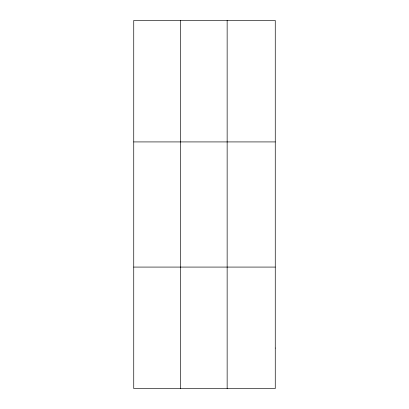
<?xml version="1.0" encoding="UTF-8"?>
<svg xmlns="http://www.w3.org/2000/svg" width="409" height="409" viewBox="0 0 409 409"><rect width="100%" height="100%" fill="white"/><g stroke="black" fill="none" stroke-linecap="round" stroke-linejoin="round"><path stroke-width="0.61" d="M180.441 20.45L180.441 388.55M227.143 20.45L227.143 388.55M133.743 141.923L275.257 141.923M133.743 267.077L275.257 267.077M275.257 348.059L275.257 388.55L133.743 388.55L133.743 20.45L275.257 20.45L275.257 348.059"/></g></svg>
